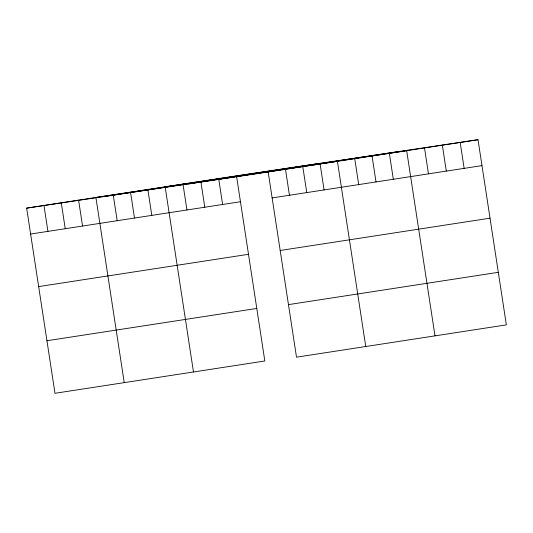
<?xml version="1.0" encoding="UTF-8"?>
<svg xmlns="http://www.w3.org/2000/svg" width="533" height="533" viewBox="0 0 533 533"><rect width="100%" height="100%" fill="white"/><g stroke="black" fill="none" stroke-linecap="round" stroke-linejoin="round"><path stroke-width="0.8" d="M26.65 208.123L236.492 175.823L478.014 139.706L506.35 324.877L296.508 357.177L268.172 172.006L26.65 208.123L54.986 393.294L264.828 360.994L236.492 175.823M106.353 196.204L316.196 163.904M188.469 183.925L398.311 151.625M268.172 172.006L478.014 139.706M30.614 234.04L240.456 201.74M272.136 197.923L481.979 165.623M38.656 286.594L248.498 254.294M280.178 250.477L490.02 218.177M46.944 340.74L256.786 308.44M288.466 304.623L498.308 272.323M460.179 142.451L464.143 168.368M442.343 145.196L446.308 171.113M424.508 147.941L428.472 173.858M435.001 335.857L406.666 150.686L165.143 186.803L193.479 371.974M389.356 153.351L393.321 179.268M372.047 156.016L376.012 181.933M354.731 158.681L358.702 184.598M365.758 346.517L337.422 161.346L95.9 197.463L124.236 382.634M320.106 164.011L324.077 189.928M302.797 166.676L306.761 192.593M285.488 169.341L289.452 195.258M218.657 178.568L222.621 204.485M200.821 181.313L204.785 207.23M182.979 184.058L186.95 209.975M147.834 189.468L151.798 215.385M130.518 192.133L134.489 218.05M113.209 194.798L117.173 220.715M78.584 200.128L82.548 226.045M61.275 202.793L65.239 228.71M43.959 205.458L47.93 231.375"/></g></svg>
